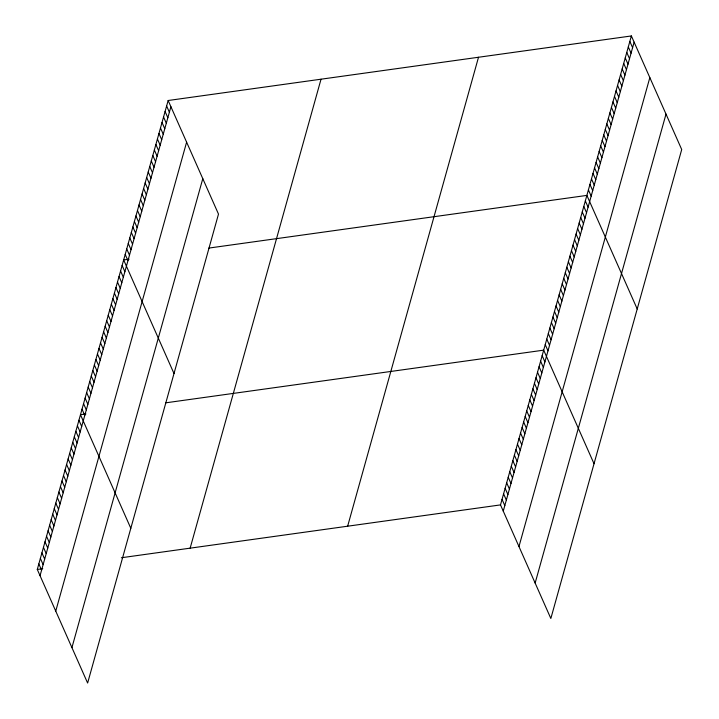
<?xml version="1.0" encoding="UTF-8"?>
<svg xmlns="http://www.w3.org/2000/svg" width="719" height="719" viewBox="0 0 719 719"><rect width="100%" height="100%" fill="white"/><g stroke="black" fill="none" stroke-linecap="round" stroke-linejoin="round"><path stroke-width="1.08" d="M168.156 100.507L218.495 214.1L87.628 683.05L37.289 569.466L168.156 100.507L631.372 35.95L681.711 149.534L550.844 618.493L500.505 504.9L631.372 35.95M40.048 575.685L170.915 106.736M55.749 611.114L186.616 142.164M71.927 647.621L202.794 178.663M190.149 548.157L321.025 79.207M347.645 526.209L478.512 57.25M503.264 511.128L634.131 42.178M518.965 546.557L649.832 77.607M535.143 583.064L666.01 114.105M129.123 259.191L123.668 259.954L173.998 373.538M208.834 248.082L586.884 195.397L637.214 308.981M85.938 413.946L80.474 414.71L130.813 528.294M165.64 402.838L543.69 350.153L594.029 463.737M37.289 569.466L42.745 568.702M121.358 557.746L500.505 504.9M629.844 41.45L632.603 47.67M628.307 46.942L631.066 53.17M626.77 52.442L629.529 58.67M625.242 57.942L627.993 64.162M623.706 63.443L626.465 69.662M622.169 68.934L624.928 75.162M620.632 74.434L623.391 80.663M619.104 79.935L621.863 86.154M617.567 85.435L620.326 91.655M616.03 90.927L618.789 97.155M614.502 96.427L617.253 102.655M612.965 101.927L615.725 108.147M611.429 107.428L614.188 113.647M609.892 112.919L612.651 119.147M608.364 118.419L611.123 124.648M606.827 123.92L609.586 130.139M605.29 129.42L608.049 135.639M603.753 134.911L606.512 141.14M602.225 140.412L604.985 146.64M600.689 145.912L603.448 152.131M599.152 151.412L601.911 157.632M597.624 156.904L600.374 163.132M596.087 162.404L598.846 168.632M594.55 167.904L597.309 174.124M593.013 173.405L595.772 179.624M591.485 178.896L594.245 185.125M589.948 184.397L592.708 190.625M588.412 189.897L591.171 196.116M585.338 200.925L588.097 207.144M583.792 206.452L586.551 212.671M582.255 211.979L585.014 218.199M580.709 217.498L583.469 223.726M579.163 223.025L581.923 229.253M577.627 228.552L580.386 234.78M576.081 234.079L578.84 240.308M574.544 239.607L577.294 245.835M572.998 245.134L575.757 251.362M571.452 250.661L574.211 256.89M569.915 256.189L572.675 262.417M568.37 261.716L571.129 267.944M566.833 267.243L569.583 273.472M565.287 272.771L568.046 278.999M563.741 278.298L566.5 284.526M562.204 283.825L564.963 290.054M560.658 289.353L563.417 295.572M559.112 294.88L561.872 301.099M557.576 300.407L560.335 306.627M556.03 305.935L558.789 312.154M554.493 311.462L557.243 317.681M552.947 316.989L555.706 323.208M551.401 322.516L554.16 328.736M549.864 328.044L552.623 334.263M548.318 333.571L551.078 339.79M546.773 339.098L549.532 345.318M545.236 344.626L547.995 350.845M542.153 355.671L544.912 361.9M540.607 361.199L543.366 367.427M539.061 366.726L541.82 372.954M537.524 372.253L540.284 378.482M535.979 377.781L538.738 384.009M534.442 383.308L537.192 389.536M532.896 388.835L535.655 395.064M531.35 394.363L534.109 400.591M529.813 399.89L532.572 406.118M528.267 405.417L531.026 411.645M526.721 410.944L529.481 417.173M525.185 416.472L527.944 422.7M523.639 421.999L526.398 428.218M522.102 427.526L524.852 433.746M520.556 433.054L523.315 439.273M519.01 438.581L521.769 444.8M517.473 444.108L520.232 450.328M515.927 449.636L518.687 455.855M514.391 455.163L517.141 461.382M512.845 460.69L515.604 466.91M511.299 466.218L514.058 472.437M509.762 471.745L512.521 477.964M508.216 477.272L510.975 483.492M506.67 482.8L509.429 489.019M505.133 488.327L507.893 494.546M503.588 493.845L506.347 500.073M502.051 499.372L504.801 505.601M166.628 106.008L169.387 112.227M165.091 111.508L167.851 117.727M163.555 116.999L166.314 123.228M162.027 122.5L164.777 128.728M160.49 128L163.249 134.219M158.953 133.5L161.712 139.72M157.416 138.992L160.175 145.22M155.888 144.492L158.647 150.72M154.351 149.992L157.11 156.212M152.814 155.493L155.574 161.712M151.287 160.984L154.037 167.212M149.75 166.484L152.509 172.713M148.213 171.985L150.972 178.204M146.676 177.485L149.435 183.705M145.148 182.977L147.907 189.205M143.611 188.477L146.37 194.705M142.074 193.977L144.834 200.197M140.538 199.478L143.297 205.697M139.01 204.969L141.769 211.197M137.473 210.469L140.232 216.698M135.936 215.97L138.695 222.189M134.408 221.47L137.158 227.689M132.871 226.961L135.63 233.19M131.334 232.462L134.094 238.69M129.797 237.962L132.557 244.181M128.27 243.462L131.029 249.682M126.733 248.954L129.492 255.182M125.196 254.454L127.955 260.682M122.122 265.482L124.881 271.701M120.576 271.009L123.335 277.228M119.039 276.536L121.799 282.756M117.494 282.064L120.253 288.283M115.948 287.591L118.707 293.81M114.411 293.118L117.17 299.338M112.865 298.646L115.624 304.865M111.328 304.173L114.078 310.392M109.782 309.691L112.541 315.92M108.236 315.219L110.996 321.447M106.7 320.746L109.459 326.974M105.154 326.273L107.913 332.502M103.617 331.801L106.367 338.029M102.071 337.328L104.83 343.556M100.525 342.855L103.284 349.083M98.988 348.382L101.747 354.611M97.442 353.91L100.202 360.138M95.897 359.437L98.656 365.665M94.36 364.964L97.119 371.193M92.814 370.492L95.573 376.72M91.277 376.019L94.027 382.238M89.731 381.546L92.49 387.766M88.185 387.074L90.945 393.293M86.648 392.601L89.408 398.82M85.103 398.128L87.862 404.348M83.557 403.656L86.316 409.875M82.02 409.183L84.779 415.402M78.937 420.238L81.687 426.457M77.391 425.765L80.151 431.984M75.846 431.292L78.605 437.512M74.309 436.819L77.068 443.039M72.763 442.338L75.522 448.566M71.226 447.865L73.976 454.093M69.68 453.392L72.439 459.621M68.134 458.92L70.893 465.148M66.597 464.447L69.357 470.675M65.052 469.974L67.811 476.203M63.506 475.502L66.265 481.73M61.969 481.029L64.728 487.257M60.423 486.556L63.182 492.785M58.886 492.084L61.636 498.312M57.34 497.611L60.099 503.839M55.794 503.138L58.554 509.367M54.258 508.666L57.017 514.894M52.712 514.193L55.471 520.412M51.166 519.72L53.925 525.94M49.629 525.247L52.388 531.467M48.083 530.775L50.842 536.994M46.546 536.302L49.305 542.521M45 541.829L47.76 548.049M43.455 547.357L46.214 553.576M41.918 552.884L44.677 559.103M40.372 558.411L43.131 564.631M38.835 563.939L41.585 570.158"/></g></svg>
